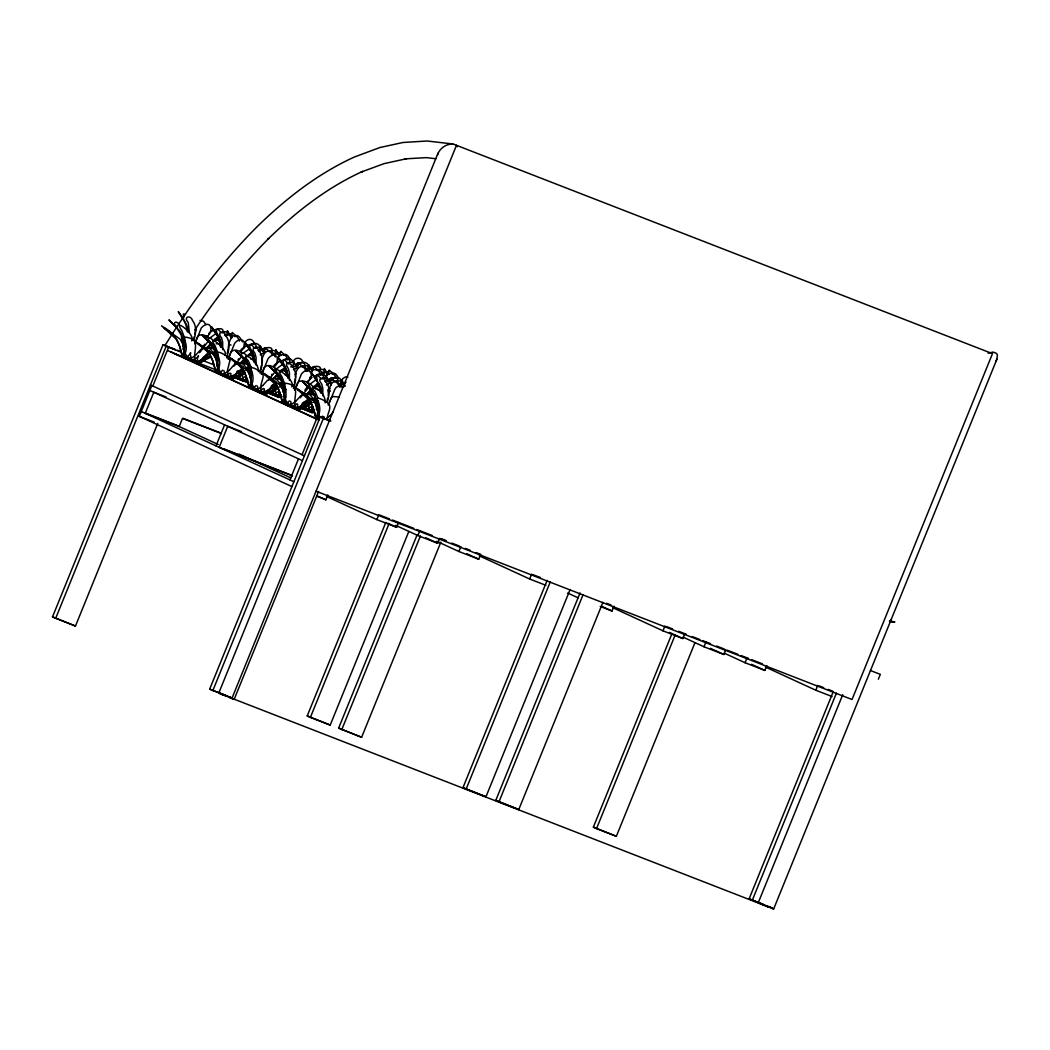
<?xml version="1.0" encoding="UTF-8"?>
<svg xmlns="http://www.w3.org/2000/svg" width="1050" height="1050" viewBox="0 0 1050 1050"><rect width="100%" height="100%" fill="white"/><g stroke="black" fill="none" stroke-linecap="round" stroke-linejoin="round"><path stroke-width="1.5" d="M191.638 340.869C196.101 334.832 172.869 317.257 181.23 329.739A26.25 17.496 -68.5 0 1 181.624 330.225L184.643 338.008M258.392 371.595C258.733 364.586 252.564 357.722 246.133 355.976L245.451 357.564L247.984 360.465A26.25 17.496 -68.5 0 1 248.377 360.951L251.147 367.238M291.769 386.951C296.454 381.124 272.895 363.261 281.348 375.834A26.25 17.496 -68.5 0 1 281.754 376.307L284.773 384.09M325.907 378.525C326.445 373.327 318.426 372.002 316.155 376.136M250.425 376.95L250.425 375.244M283.802 392.306L283.132 384.602M194.591 360.268L195.628 362.106L195.786 361.056M246.12 380.507L245.543 381.386L243.036 380.231L243.062 379.116M261.345 390.994L262.382 392.831L263.222 392.044M294.722 406.363L294.683 407.479L297.189 408.634L299.683 407.033M325.119 402.793C325.749 395.587 319.463 388.513 312.887 386.702L312.204 388.29L314.724 391.191A26.25 17.496 -68.5 0 1 315.131 391.676L317.901 397.963M317.1 409.815C323.505 401.218 295.168 370.072 316.129 389.288M313.307 410.917L313.307 412.164L309.763 411.101L308.411 403.791M183.527 349.624L182.726 337.089M189.394 332.732L188.265 322.796A17.456 11.629 -67.7 0 0 188.016 322.245C182.923 316.509 190.89 314.632 192.531 320.526C196.954 326.196 195.786 333.559 194.014 339.938M216.812 366.201L217.009 358.601L215.329 349.65M183.094 355.123L182.976 356.829L199.671 363.497L206.679 358.654M216.471 370.492L216.339 372.199L233.048 378.866L239.466 374.404M283.146 402.111L283.29 400.247M316.588 416.574L316.47 418.281L318.308 409.316L318.321 400.942M222.652 349.689L222.705 342.182L221.642 338.166A17.456 11.629 -67.7 0 0 221.379 337.614C216.156 331.774 224.438 330.067 225.986 336C230.948 342.444 228.651 350.752 226.734 357.827M256.016 365.046L256.082 357.538L255.019 353.522A17.456 11.629 -67.7 0 0 254.756 352.971C249.637 347.091 257.775 345.45 259.363 351.369C264.324 357.814 262.027 366.109 260.111 373.183M289.393 380.415L289.446 372.908L288.396 368.891A17.456 11.629 -67.7 0 0 288.133 368.34L286.466 364.993L286.755 363.405M322.77 395.771L322.822 388.264L321.772 384.248A17.456 11.629 -67.7 0 0 321.51 383.696C316.234 377.961 324.45 376.071 326.038 381.977C330.461 387.634 329.28 395.01 327.521 401.389M249.913 384.877L249.716 387.555L266.424 394.223L272.016 390.337M294.026 363.864C291.139 357.551 301.901 355.937 302.754 362.25M326.432 377.934C325.644 371.674 334.806 372.081 335.606 377.383M229.149 376.425L229.005 377.475L219.214 373.524L217.901 372.645L218.492 372.054M262.526 391.781L262.382 392.831L249.651 387.489L246.12 376.32L242.891 369.849L239.492 365.859L228.296 356.527L239.4 363.969A44.153 41.672 -65.1 0 1 240.135 364.508L243.127 367.106M277.187 395.062L277.029 396.113L268.524 392.411M272.777 379.326L261.673 371.897L276.229 385.166L279.497 391.689L283.027 402.846L295.759 408.201L295.903 407.151M301.429 407.781L309.96 411.272L310.118 410.222M275.559 388.067L275.481 392.044L276.832 395.942L280.376 397.005L281.873 396.441M344.544 383.237L341.709 384.011L342.654 378.669L345.424 376.95L347.891 377.199M196.258 327.6L194.749 334.438M310.59 376.753L310.433 377.58M217.652 366.752L218.19 354.861M244.571 347.261C242.721 340.239 251.843 335.724 254.284 343.416M277.502 362.421C275.323 354.375 286.335 351.264 287.464 359.691M184.367 356.291L184.157 357.354L191.376 360.452L197.072 362.539L198.686 361.594M251.121 387.017L250.911 388.08L258.129 391.178L263.826 393.264L264.272 392.306M284.484 402.386L284.287 403.436L295.759 408.201M250.806 383.197L251.567 370.217M284.183 398.567L284.799 384.352M242.839 371.818L242.458 376.044L243.495 380.074L248.181 381.596M217.429 367.841L216.339 372.199L232.142 378.551L238.35 371.333M295.614 377.37C294.446 370.519 301.468 361.082 305.944 370.663M250.477 384.681L249.716 387.555L253.286 388.723M262.001 363.051C261.043 356.541 267.422 345.043 272.567 355.294M197.584 358.089L197.019 362.644L185.837 358.155L184.275 356.383M228.27 349.178C228.021 341.985 233.901 327.613 239.439 341.053M230.961 373.446L230.383 378.013L219.883 373.8L218.768 371.962M246.054 376.924L245.477 381.491L234.308 377.002M264.338 388.815L263.76 393.369L258.051 390.876M278.985 392.083L278.408 396.651L272.698 394.144M283.973 399.591L283.093 402.911L298.896 409.277L299.408 408.686M295.365 378.473L294.459 382.174M297.701 404.171L297.137 408.739L285.967 404.25L284.406 402.465M311.916 407.242L311.338 411.81L303.542 408.424M437.561 155.072C439.307 147.617 449.4 141.435 456.488 145.32L992.473 353.653L852.036 699.523L316.05 491.19M228.113 349.794L227.168 353.614M261.489 365.164L260.925 367.421M328.243 395.889C328.217 388.841 333.624 373.301 339.557 387.148M193.791 338.258L194.184 336.696M327.679 398.147L327.062 400.575M260.308 369.849L260.531 368.983M293.685 385.206L293.908 384.339M293.488 388.553C296.678 380.297 297.465 365.623 287.411 362.723L286.821 363.261M220.907 694.024L773.653 908.998L996.883 359.231L997.395 354.979L996.594 353.443L993.116 352.065L988.024 353.194M199.671 363.497L203.385 357.669M242.471 380.034L248.299 381.859M197.886 357.026L198.24 355.963M184.498 356.383L184.157 357.354L187.11 358.234M224.963 375.388L230.449 377.908L218.124 373.459L231.092 378.722L217.534 372.711L217.875 371.739M251.239 387.109L250.911 388.08L261.319 392.123L262.211 391.374M284.616 402.465L284.287 403.436L289.984 405.536L289.813 404.342M249.401 385.206L248.706 386.886L265.519 393.908L267.855 391.164M194.657 343.678L197.426 336.906A26.25 1.457 -69.4 0 1 197.558 336.643C199.933 333.322 205.472 335.055 208.149 337.221M228.034 359.048L230.79 352.262A26.25 1.457 -69.4 0 1 230.934 352.012C233.625 348.521 239.768 350.477 242.301 353.404M261.411 374.404L264.167 367.631A26.25 1.457 -69.4 0 1 264.311 367.369C267.041 363.864 273.328 365.833 275.769 368.931M294.591 390.298L297.544 382.988A26.25 1.457 -69.4 0 1 297.688 382.738C300.379 379.247 306.508 381.202 309.054 384.129M328.164 405.129L330.921 398.344A26.25 1.457 -69.4 0 1 331.065 398.094L333.257 396.467L339.045 397.071M228.624 358.614L229.543 356.147M196.166 340.791L201.167 328.256A17.456 0.971 -68.8 0 1 201.351 327.889C210.499 318.045 215.04 331.118 206.115 337.523M229.845 355.346L230.409 353.824M262.92 371.516L267.921 358.982A17.456 0.971 -68.8 0 1 268.104 358.614C275.599 349.204 282.66 361.226 273.407 367.369M296.297 386.873L301.298 374.338A17.456 0.971 -68.8 0 1 301.481 373.971C309.107 364.704 316.181 376.044 306.784 382.725M329.674 402.242L329.976 401.428M230.685 353.102L234.544 343.613A17.456 0.971 -68.8 0 1 234.727 343.245C242.353 333.979 249.427 345.319 240.03 351.999M330.54 399.919L334.674 389.708A17.456 0.971 -68.8 0 1 334.858 389.34C336.053 385.954 341.001 384.864 343.626 387.201M281.439 396.493L281.072 397.504L267.658 392.044M314.37 411.652L314.002 412.663L302.033 407.426M259.744 348.941C261.489 344.177 254.402 341.631 251.226 344.663M276.334 370.361L268.564 379.837M308.214 367.776C310.052 362.631 301.928 360.281 299.092 364.101M341.066 382.896C342.825 378.158 335.711 375.572 332.548 378.617M157.763 423.399L75.469 626.062L52.5 616.901L163.039 344.676L169.142 347.038M55.663 618.358L166.202 346.133L175.363 349.689M291.913 486.596L139.322 416.351L151.83 385.573L304.421 455.805M163.039 344.676L168.577 347.222L152.788 386.111L150.412 385.022M216.011 445.883L224.569 424.817M289.931 479.916L298.489 458.85M302.046 454.716L317.835 415.826L330.041 420.564M229.477 696.846L232.641 698.303L209.672 689.141L320.211 416.916L330.894 421.063M212.835 690.598L323.374 418.373L317.835 415.826M220.973 694.103L218.794 693.053L438.021 153.156M457.38 146.672L456.488 145.32L231.866 698.526L234.189 699.313L318.557 491.531M317.021 496.348L325.881 499.8L327.849 494.931M398.619 522.441L396.637 527.297L376.832 519.592L378.801 514.736L389.471 518.884M408.817 531.484L330.212 725.078L310.393 717.373L307.23 715.916L385.836 522.336M310.393 717.373L388.999 523.779M440.842 542.181L361.62 737.284L338.638 728.122L417.244 534.542M445.712 540.75L439.635 538.387L437.679 543.257L417.874 535.553L419.842 530.696M341.801 729.579L420.407 535.999M476.123 552.562L480.69 554.347L478.721 559.204L458.902 551.499L460.884 546.643M545.908 585.322L529.673 579.009L531.641 574.14M570.097 589.575L485.966 796.766L466.148 789.062L462.984 787.605L547.116 580.414M466.148 789.062L550.279 581.871M602.923 602.332L518.779 809.524L498.973 801.819L495.81 800.362L580.033 592.961M498.973 801.819L583.104 594.628M600.206 606.428L612.019 611.021L614.001 606.152M684.758 633.662L682.776 638.518L662.97 630.827L664.939 625.957M694.956 642.705L616.35 836.299L596.531 828.594L593.368 827.138L671.987 633.557M596.531 828.594L675.15 635.014M725.799 649.609L723.817 654.478L704.012 646.774L705.981 641.918M766.841 665.569L764.859 670.425L745.054 662.721L747.022 657.864M832.046 696.544L815.811 690.231L817.779 685.374M770.582 907.397L749.122 898.839L833.267 691.635M752.286 900.283L836.43 693.092M767.839 906.859L758.258 902.737L842.743 694.68M878.338 679.219L880.32 674.362L870.411 670.504M215.801 370.466L215.329 371.529L221.077 373.656M234.859 336.722C237.444 332.64 241.329 339.426 242.34 341.827M316.418 370.125C319.62 367.395 322.416 373.459 323.662 375.795M345.936 381.99L345.647 382.633M197.518 361.581L197.072 362.539L193.515 360.806L197.019 362.644L197.649 361.673M245.989 380.428L245.543 381.386L241.986 379.654L245.477 381.491L247.157 380.428M278.919 395.587L278.473 396.546L267.671 392.109L272.541 394.091M297.649 407.676L297.189 408.634L291.703 406.114M311.85 410.747L311.404 411.705L307.637 410.143M270.126 388.395L266.424 394.223L260.072 391.309L261.069 391.138M303.502 403.764L299.801 409.592L282.082 402.255C280.429 393.973 278.723 384.523 271.097 379.523A44.153 39.782 -70.2 0 0 270.375 379.011L264.259 373.944L280.061 385.087L282.647 389.34L285.521 399.735L288.435 405.169L292.74 403.554L296.1 400.877M182.201 355.661L198.765 363.182L200.799 360.819M282.319 401.756L287.818 404.381M199.605 352.721L208.307 341.079M247.59 381.334L247.236 382.029L235.935 377.449M265.873 393.225L265.519 393.908L252.184 388.447L251.029 387.109M280.521 396.493L280.166 397.176L267.382 391.991M313.451 411.652L313.097 412.335L301.796 407.767M995.61 361.659L996.883 359.231M199.539 361.738L198.765 363.182L192.911 360.544M300.261 397.766L309.501 386.242M233.376 376.281L232.142 378.551L216.274 372.12L212.743 360.964L209.475 354.441L206.115 350.49L194.946 341.276L206.023 348.6A44.153 41.672 -65.1 0 1 206.758 349.138M299.657 407.833L300.129 407.006M234.36 376.084L233.048 378.866L222.954 374.404M199.999 360.924L210.459 355.228M300.641 406.14L301.206 405.234M164.85 345.739C191.034 303.358 220.92 263.117 256.095 227.732L256.974 226.839C285.666 198.804 317.73 173.683 354.428 157.001L379.811 147.551L403.003 142.485L427.14 141.002L453.009 143.994M190.011 353.863L190.641 352.905M234.36 376.084L236.762 373.039M279.051 395.666L278.473 396.546L273.709 394.314M297.78 407.754L297.189 408.634L292.582 406.455L298.896 409.277M311.981 410.826L311.404 411.705L307.847 409.973M301.836 404.263L302.492 403.292M203.214 346.421L204.737 344.203M322.691 416.535L321.838 417.428M229.556 369.954L235.659 363.129M238.114 359.559L238.626 358.837M271.491 374.929L272.002 374.207M304.854 390.285L306.351 388.211M234.084 366.03L241.684 356.449M219.45 372.212L218.807 373.091L221.918 374.167M257.893 390.823L252.591 388.881L252.827 387.568M286.204 402.938L285.561 403.817L289.708 405.129M206.128 336.735L206.784 335.869M306.836 387.581L307.821 386.334M189.341 354.769L185.837 358.155L185.194 356.16M222.718 370.138L219.214 373.524L218.19 369.823M256.095 385.494L252.591 388.881L251.567 385.192M289.472 400.864L285.967 404.25L284.839 399.998M322.849 416.22L322.166 416.548M188.016 356.711L186.506 358.444L182.976 356.829L179.366 345.594L176.111 339.071L161.556 325.802L170.494 331.761M254.008 388.356L254.769 387.437M288.146 402.793L286.637 404.526L285.508 402.688M201.114 360.439L206.732 354.139M207.007 347.826L210.932 343.298M240.384 363.182L244.309 358.667M273.761 378.551L277.673 374.023M307.138 393.908L311.049 389.392M299.972 408.03L305.681 401.428M269.299 389.458L273.486 384.864M278.736 387.319L273.197 391.913L269.706 393.081L269.102 392.267M311.666 402.478L306.941 406.626L302.636 408.24M240.161 351.225C242.13 346.172 258.353 339.78 256.003 348.023M273.538 366.594C274.614 361.62 295.194 354.637 288.448 363.93M306.915 381.951L312.086 377.278M247.748 381.439L247.236 382.029L241.382 379.378M280.678 396.598L280.166 397.176L273.866 394.367L278.408 396.651L280.967 394.944M313.609 411.758L313.097 412.335L308.713 410.314M222.639 332.666C225.566 325.014 210.984 330.199 208.779 333.572M271.11 351.501C274.864 345.135 262.605 347.957 260.243 350.136M319.567 370.348C323.282 365.308 313.937 365.846 311.417 367.789M322.757 378.748C326.366 373.682 317.179 374.273 314.606 376.189M336.971 381.819C340.699 376.884 331.301 377.252 328.808 379.26M206.168 348.272L211.693 343.258L208.202 339.623L207.9 337.378L210.262 337.837L213.78 340.896M242.681 361.2L245.07 358.627M273.827 378.184L277.856 374.587M309.435 391.926L311.233 389.957M309.225 384.681L315.604 380.021A17.456 13.007 -70.8 0 1 316.207 379.811L316.759 379.667M220.631 372.999L219.883 373.8L219.765 372.619M196.192 354.598L200.734 349.611M245.254 372.803L238.56 377.475L236.775 377.921L235.62 376.254M262.933 385.324L267.474 380.336L271.701 378.525A44.153 19.097 -71.2 0 1 272.147 378.486L280.494 379.286M296.31 400.68L300.851 395.692L305.077 393.881A44.153 19.097 -71.2 0 1 305.524 393.855L315.079 394.944M329.687 416.049L333.375 411.823M209.134 338.572L215.473 333.926A17.456 13.007 -70.8 0 1 216.09 333.729L216.641 333.572M275.874 369.298L282.227 364.652A17.456 13.007 -70.8 0 1 282.831 364.455M185.115 356.685L184.524 357.289L187.044 358.208M285.246 402.78L284.655 403.371L290.299 405.497M305.97 401.126L307.768 399.354M283.553 360.426C286.125 357.341 292.359 358.024 292.989 362.408M195.982 354.795L192.609 357.459L188.304 359.087L185.404 353.653L182.516 343.245L179.931 339.006L164.128 327.863L170.257 332.929A44.153 39.782 -70.2 0 1 170.966 333.441C178.618 338.441 180.285 347.878 181.952 356.16L187.701 358.299M229.359 370.151L225.986 372.829L221.681 374.443L218.781 369.009L215.893 358.614L213.308 354.362L197.505 343.219L203.634 348.285A44.153 39.782 -70.2 0 1 204.343 348.797C211.982 353.798 213.649 363.248 215.329 371.529M262.736 385.521L259.363 388.185L255.058 389.812L252.157 384.379L249.27 373.971L246.684 369.731L230.882 358.588L237.011 363.654A44.153 39.782 -70.2 0 1 237.72 364.166C245.372 369.167 247.012 378.604 248.706 386.886L252.551 388.29M329.477 416.246L324.896 419.554M243.429 352.958L248.85 349.296A17.456 13.007 -70.8 0 1 249.454 349.086M235.751 375.9L236.447 375.217M229.845 376.674L229.005 377.475L225.317 375.559M277.869 395.312L277.029 396.113L273.341 394.183M202.335 358.667L209.213 353.732M246.002 356.895L251.593 352.524M236.959 372.829L243.482 368.694M279.379 372.264L284.97 367.894M269.089 389.392L276.846 384.051M300.589 406.337L310.223 399.42M213.767 340.449L218.216 337.168M313.884 386.544L318.347 383.25M306.088 370.899L308.897 368.878M270.441 388.185L273.984 385.009M203.582 357.564L208.228 353.43M303.699 403.646L308.359 399.525M239.544 363.628L245.844 359.678L249.48 367.815M306.298 394.354L312.48 390.442M313.241 387.949L319.095 383.696M268.091 351.173C271.478 348.863 273.945 354.624 275.271 356.987M283.631 354.848C286.532 352.603 289.052 357.42 290.246 359.586M271.149 386.203L271.819 385.599M301.022 366.319C303.936 364.087 306.442 368.904 307.637 371.057M332.102 373.695C335.002 371.451 337.523 376.267 338.717 378.42M333.952 381.478C337.339 379.181 339.806 384.943 341.132 387.306M197.623 356.934L198.568 356.094M272.134 385.311L273.131 384.431M236.775 371.713L237.773 370.834M304.526 401.559L302.925 402.964M295.221 374.404L296.074 373.642M328.151 389.563L329.004 388.802M305.458 394.209L295.05 387.253L309.606 400.523L312.861 407.046L316.404 418.215C320.854 413.752 320.512 406.009 317.717 400.759A44.153 14.608 -69.9 0 0 317.494 400.47C314.291 394.498 329.096 402.229 329.634 405.602C330.776 410.655 326.064 415.17 327.718 420.341M234.767 374.837L241.605 368.799M214.594 340.541L218.977 337.601M247.957 355.898L252.354 352.971M281.334 371.267L286.217 368.104M328.926 389.694L330.081 388.762M195.471 360.649L194.565 361.397L188.304 358.68M243.036 380.231L243.941 379.483M280.455 370.768L281.361 370.007M295.588 406.731L294.683 407.479L292.058 406.271M305.918 409.185L308.897 410.55L309.803 409.802M201.39 359.481L200.038 360.583M267.212 390.967L268.131 390.206M190.785 358.693L189.853 359.441L188.042 358.614M224.162 374.049L223.23 374.811L217.534 372.711M239.256 377.527L238.324 378.289L236.512 377.449M305.117 407.846L304.185 408.594L302.374 407.767M260.256 354.861L263.944 352.774M192.334 359.717L191.376 360.452L191.231 359.271M225.698 375.086L224.752 375.821L224.608 374.64M240.804 378.564L239.846 379.286L236.329 377.58M259.074 390.442L258.129 391.178L257.985 389.996M273.735 393.711L272.777 394.446L272.554 392.004M292.451 405.812L291.493 406.547L291.283 404.092M302.19 407.899L305.707 409.605L306.666 408.87M200.747 349.598L203.346 348.127M196.665 357.735L191.796 360.623L190.562 355.281M230.042 373.091L225.173 375.992L223.939 370.637M245.136 376.569L240.266 379.47L239.032 374.115M263.406 388.461L258.549 391.348L257.316 386.006M278.066 391.729L273.197 394.616L272.094 390.442M296.783 403.817L291.926 406.717L290.692 401.363M310.997 406.888L306.127 409.776L305.025 405.602M330.159 419.186L328.217 420.577M293.423 369.836L296.874 367.92A17.456 13.007 -70.8 0 1 297.491 367.723M326.353 384.996L329.805 383.079A17.456 13.007 -70.8 0 1 330.422 382.883L330.973 382.725M328.138 392.031L328.821 391.164L327.823 390.324M234.688 364.521L238.324 363.156A44.153 19.097 -71.2 0 1 238.77 363.129L248.338 364.219M214.62 339.281L217.455 337.365M232.063 376.95L230.383 378.013L229.74 377.436M265.44 392.319L263.76 393.369L259.206 391.086M313.018 410.747L311.338 411.81L307.873 409.999M240.056 374.01L241.211 373.288M273.709 389.196L272.842 389.76M306.797 404.736L299.801 409.592L296.612 408.03M206.955 358.47L208.74 357.407M307.072 404.565L310.498 402.701M281.649 397.149L276.832 395.456M314.58 412.309L310.813 411.088M209.331 345.778L212.468 344.308M276.084 376.504L278.696 375.217M303.096 367.211C308.976 362.565 298.791 361.489 295.877 364.101M307.151 404.946L299.827 408.844M274.588 388.644L275.494 388.133M236.263 376.609L244.86 372.067M307.453 404.775L311.614 402.793M236.263 376.609L232.352 378.367L224.674 375.506M262.447 392.503L263.366 392.07M278.014 395.338L277.108 395.771L276.951 394.879M190.877 358.956L185.364 357.591L190.076 359.389M223.322 374.758L224.254 374.312M305.209 408.109L302.873 407.964M345.083 383.841L339.793 385.127M341.749 383.998L345.463 382.476M312.414 371.608L311.22 372.107C313.215 367.211 320.394 370.204 320.394 374.85M200.274 360.465L195.431 361.948L182.897 356.764L184.931 346.631L184.682 338.258M243.836 370.598L228.808 377.317L227.364 370.847L229.806 360.859M277.213 385.954L262.172 392.674C258.576 387.345 262.605 381.688 263.169 376.228C264.127 372.028 247.446 363.602 250.753 369.744A44.153 14.608 -69.9 0 1 250.976 370.033C253.798 375.283 254.087 383.027 249.651 387.489L253.194 388.539L252.63 387.752M314.606 409.618L309.763 411.101M211.483 356.698L198.975 363.011L195.431 361.948C191.677 351.107 203.477 338.1 183.251 336.984L183.999 339.019A44.153 14.608 -69.9 0 1 184.223 339.308C187.044 344.558 187.333 352.301 182.897 356.764L192.727 360.321M278.237 387.424L267.225 393.173L264.534 393.291M247.787 379.706L243.902 380.796L239.768 378.984M280.717 394.866L276.832 395.942M311.64 400.929L297.491 407.61L295.549 408.043L291.414 406.232M224.634 335.16C230.711 333.519 225.212 330.159 221.931 332.351M258.011 350.529C264.863 348.023 256.777 345.778 253.667 348.114M273.105 354.008C279.103 352.406 273.63 348.915 270.257 351.225M291.388 365.886C297.557 364.153 291.795 360.898 288.54 363.103M306.036 369.167C312.204 367.434 306.456 364.166 303.188 366.384M321.576 372.842C327.574 371.254 322.101 367.762 318.728 370.059M324.752 381.255C330.763 379.654 325.29 376.163 321.917 378.473M338.966 384.326C344.964 382.725 339.491 379.234 336.118 381.544M186.454 357.814L187.241 357.551M285.941 389.576L286.02 397.333L283.027 402.846L287.372 403.646M279.786 386.846L281.558 386.321M313.162 402.216L314.934 401.678M228.874 334.491L232.404 333.546L225.461 335.974M210.814 353.036L213.636 352.262M277.344 353.325L280.875 352.38L273.932 354.808M295.627 365.216C303.319 362.591 293.842 367.841 290.745 366.87M310.931 399.118L313.425 398.409M245.123 370.125L246.488 369.718M247.249 370.558L248.666 370.151M214.305 355.727L216.024 355.307M247.682 371.096L249.401 370.663M308.779 368.852C317.572 365.689 310.537 370.584 305.406 370.138M324.319 372.54L329.346 371.227L322.402 373.656M327.508 380.94L332.535 379.627L325.592 382.069M213.137 354.349L214.738 354.021M246.514 369.718L248.115 369.39M279.891 385.074L281.492 384.746M313.267 400.444L314.357 400.194M246.291 367.762L247.012 367.618M279.654 383.119L280.389 382.988M259.219 350.49L265.781 348.902L258.838 351.343M227.692 375.782L226.183 375.152M275.717 394.419L272.042 393.461M204.107 347.917L204.96 347.799A44.153 19.097 -71.2 0 1 205.393 347.76L214.961 348.863M287.713 374.771L285.954 374.942A26.25 17.456 -64.7 0 0 285.324 375.034M214.607 340.016L220.487 340.121M247.971 355.386L253.864 355.477M281.348 370.742L286.178 370.676M328.348 391.348L329.884 391.506M200.012 320.421L203.608 321.326L205.826 324.568M889.494 620.904L891.529 620.642L891.135 619.566M316.26 385.993L319.554 386.046M220.264 343.796L216.195 343.783M253.641 359.152L250.845 359.139M285.508 374.522L287.017 374.522M320.394 389.878L317.599 389.865M228.454 344.085L231.013 345.083M249.493 353.706L252.499 353.981M316.68 384.051L319.869 384.786M889.836 621.272L894.889 622.02L889.494 621.758M435.803 158.721L426.274 157.618L404.762 158.891L406.56 158.721L384.142 163.616L361.069 172.095L362.604 171.412C326.891 187.648 295.693 212.1 267.776 239.374L268.642 238.481C241.159 266.49 216.274 297.084 194.854 329.976L196.376 330.054M283.881 368.891L285.429 369.141M218.794 693.053L221.13 693.84M758.258 902.737L764.059 904.877M308.897 410.55L309.96 411.272M262.172 392.674L263.944 393.094M252.184 388.447L260.072 391.768M316.404 418.215L317.651 418.504L315.459 417.611C313.819 409.342 312.086 399.892 304.474 394.892A44.153 39.782 -70.2 0 0 303.752 394.38L297.636 389.34L313.438 400.457L316.024 404.696L319.896 417.48M217.534 372.422L219.817 373.183L219.253 372.383M213.216 347.747L210.656 347.143L209.409 348.18L213.675 353.246L215.959 358.772M246.593 363.103L244.033 362.499L242.773 363.549L247.262 368.957L249.441 374.509M279.969 378.473L277.397 377.869L276.15 378.906L280.245 383.696L282.279 388.027M313.346 393.829L310.774 393.225L309.527 394.275L313.622 399.053L315.774 403.791M283.093 402.911L287.818 404.526M234.977 377.278L239.61 378.932M267.868 392.083L272.987 394.026M192.308 360.321L189.853 359.441L189.683 358.247M240.778 379.168L238.324 378.289L238.153 377.094M306.639 409.474L304.185 408.594L304.014 407.4M236.775 377.921L240.568 379.312M267.159 392.438L279.221 397.438L267.067 392.595M300.418 407.794L312.467 412.794L300.326 407.964M315.459 417.611L318.019 418.556M217.901 372.645L221.681 374.036M267.238 392.162L274.733 395.036M251.278 388.014L258.772 390.902L254.441 389.169M225.396 375.533L229.517 377.304M237.011 377.646L240.411 379.024M291.257 406.179L286.637 404.526L286.519 403.344M267.947 391.991L269.089 392.438M172.187 348.219L175.232 349.414M177.529 350.306L180.587 351.488M168.577 347.222L180.784 351.96M203.674 360.859L214.357 365.006M174.274 353.653L215.355 369.626M235.134 377.317L248.837 382.633M307.243 409.697L303.87 407.571M323.374 418.373L329.464 420.735M166.018 396.992L153.812 392.254L145.254 413.319L179.222 426.51L182.503 418.412L221.471 433.558M241.474 431.616L227.732 426.274L219.174 447.339L292.451 475.821M183.054 418.346L220.513 432.902M145.766 413.227L175.258 424.699L218.229 444.478M223.65 448.849L292.333 475.558M139.322 416.351L154.088 422.1M441.761 538.926L446.329 540.697M392.49 520.052L413.779 528.334M416.824 529.515L432.036 535.434M451.802 543.113L459.401 546.066M465.452 548.415L470.046 550.2M533.111 574.717L540.501 577.592M606.611 603.291L611.048 605.01M666.461 626.548L672.564 628.924M678.628 631.286L686.228 634.239M692.317 636.602L699.917 639.555M702.962 640.736L710.561 643.689M716.651 646.065L724.277 649.018M727.296 650.199L737.94 654.334M740.985 655.515L748.584 658.468M751.59 659.636L762.274 663.797M819.263 685.939L823.686 687.671M828.122 689.391L832.545 691.11M52.5 616.901L75.469 626.062M307.23 715.916L330.212 725.078M338.638 728.122L361.62 737.284M593.368 827.138L616.35 836.299M209.672 689.141L227.955 696.255M462.984 787.605L485.966 796.766M495.81 800.362L518.779 809.524M749.122 898.839L762.838 904.168M236.775 377.514L238.639 378.249M302.636 407.833L306.364 409.329M303.936 408.699L305.799 409.434M239.111 378.302L238.048 377.882M234.727 377.37L244.374 381.452L234.57 377.646M224.018 374.824L216.274 372.12C220.736 367.658 220.395 359.927 217.599 354.677A44.153 14.608 -69.9 0 0 217.376 354.375C214.226 348.311 230.514 356.501 229.806 360.846M303.909 408.201L304.973 408.621M257.394 390.193L254.428 389.025L259.009 390.876M286.571 403.909L290.272 405.366M222.469 694.667L223.689 695.113L221.235 694.168M268.511 392.241L271.254 393.448M226.603 695.992L222.731 694.457L226.498 696.176M222.088 694.418L220.644 693.906M259.048 391.046L263.826 393.264M220.5 373.774L223.02 374.811M304.474 408.424L307.65 409.736M291.336 405.799L295.562 407.558M766.067 905.678L769.899 907.266M230.948 697.856L231.748 698.197M230.895 697.935C225.448 695.546 239.269 701.466 228.585 696.806M241.789 379.417L243.902 380.31M193.318 360.583L195.431 361.462M236.158 377.278L238.416 378.236L238.009 377.252M259.481 391.046L265.689 393.12M292.858 406.402L294.945 407.282M237.681 378.105L244.099 380.953L239.846 379.286L239.702 378.118M243.285 380.034L247.446 381.846M276.216 395.194L280.35 396.401M309.146 410.353L313.307 412.164M194.814 361.2L197.584 362.408L196.481 361.935M228.191 376.556L232.326 377.764M296.323 407.886L299.106 409.093L295.549 408.043C291.848 397.254 303.437 384.156 283.382 383.079L284.13 385.101A44.153 14.608 -69.9 0 1 284.353 385.402L285.941 389.55M192.032 360.176L189.538 358.404M771.474 907.948L773.653 908.998M195.628 362.106L186.506 358.444L186.388 357.262M170.546 351.566L317.218 419.081M167.79 350.595L318.898 420.158M765.437 667.039L815.811 690.231M751.524 664.296L764.859 670.425M724.303 653.179L745.054 662.721M149.848 390.429L302.439 460.661M710.483 648.336L723.817 654.478M683.274 637.232L704.012 646.774M669.454 632.389L682.776 638.518M612.596 607.635L662.97 630.827M601.65 606.244L612.019 611.021M567.683 593.04L578.064 597.817M479.299 555.817L529.673 579.009M466.869 553.744L478.721 559.204M436.682 541.275L458.902 551.499M425.827 537.797L437.679 543.257M395.64 525.328L417.874 535.553M238.967 454.02L290.824 477.881M387.752 523.202L396.637 527.297M326.458 496.414L376.832 519.592M141.304 411.495L293.895 481.727M318.478 496.387L325.881 499.8M768.941 906.531L772.104 907.987M244.952 380.783L248.141 382.344M233.218 698.788L234.189 699.313M328.598 389.904L330.199 390.836M171.964 332.758L172.646 333.244M308.228 396.309L306.876 395.233A44.153 41.672 -65.1 0 0 306.141 394.695M179.209 324.358C175.796 319.581 171.452 323.531 177.319 326.983M274.851 380.94L276.006 381.99M208.11 350.214L209.265 351.264M185.588 314.449L183.317 314.002L183.724 317.94M280.534 371.621C265.637 361.331 283.553 377.803 282.844 383.184M247.157 356.265C242.918 350.424 237.143 352.813 245.083 358.759M283.238 369.036L287.031 373.236M209.37 351.369L210.315 352.354M221.169 342.917L217.376 338.717L218.807 340.883M318.806 387.201L316.654 384.694M252.945 356.882L250.307 353.876L251.173 355.333M344.873 386.229L341.473 379.916L344.991 385.836M327.639 374.824L324.24 368.524L327.757 374.43M328.532 381.517L330.855 384.326A17.456 17.43 -56.4 0 1 331.314 384.969M312.021 371.109L308.621 364.796L312.139 370.716M295.601 366.358L297.491 368.602M279.169 355.989L275.769 349.676L279.287 355.596M263.629 352.314L260.229 346.001L263.747 351.908M231.63 338.284L227.299 330.842L230.816 336.748M317.664 386.439L316.418 384.773M284.668 371.201L283.211 369.114M331.157 384.195L326.091 376.307L326.918 378.919M212.363 344.282L214.174 346.92M295.759 365.807L296.678 367.067M332.601 372.96L329.267 370.164L328.348 372.199L329.136 374.456M301.521 365.597L298.187 362.801L297.268 364.836L298.056 367.093M335.055 381.688L331.118 377.961L330.212 379.903L330.986 382.252M317.586 370.178L314.331 366.502L312.795 367.513L312.966 369.6M321.3 378.827L317.349 375.099L316.444 377.134L317.218 379.391M269.194 351.369L265.256 347.642L264.351 349.598L265.125 351.934M254.546 348.101L251.291 344.426C247.721 344.649 251.068 350.267 252.223 351.461M221.169 332.732L217.914 329.07C214.764 329.188 217.035 333.966 218.269 335.173M292.937 405.877L293.449 406.665M284.812 355.176L280.796 351.33L279.877 353.364L280.665 355.622M288.002 363.576L284.668 359.796C281.046 360.032 284.524 365.715 285.652 366.936M236.342 336.328L232.326 332.483L231.407 334.517L232.194 336.774M285.469 402.268L286.007 403.108M218.912 336.21L220.5 340.41M294.958 364.481L293.16 361.161L293.527 362.723M289.656 404.499L290.062 405.484M256.292 389.13L256.699 390.114M252.341 351.684L253.181 353.719M286.978 370.112L287.844 375.585M253.601 354.742L254.218 357.958M282.713 389.498L283.067 390.863M318.701 417.611L318.321 415.918M309.881 410.038L310.039 410.931M244.02 379.719L244.177 380.612M228.926 376.254L229.084 377.134M195.549 360.885L195.707 361.777M324.371 419.029L324.069 416.732M249.756 369.246L250.386 373.971M251.147 367.264L251.396 368.734M218.019 353.364L215.001 345.581A26.25 17.496 -68.5 0 0 214.607 345.109C206.522 332.876 228.231 349.374 225.028 355.136M320.631 386.492L321.274 393.277M220.671 341.499L221.156 347.183M318.216 415.354L315.328 396.099L313.359 392.49L302.413 381.334L309.317 388.461A26.25 26.211 -66.6 0 1 309.96 389.051L314.672 396.296L316.759 409.71M251.278 383.434L251.462 384.628M184.721 353.902L181.834 334.648L179.826 330.999L168.919 319.882L175.823 327.009A26.25 26.211 -66.6 0 1 176.452 327.6L181.151 334.806L183.107 346.041M256.436 388.973L256.607 390.167M249.611 373.721L247.446 364.363L243.206 358.326A26.25 26.211 -66.6 0 0 242.576 357.735L235.659 350.608L246.579 361.725L248.588 365.374L251.121 382.174M216.234 358.365L214.069 348.994L209.829 342.956A26.25 26.211 -66.6 0 0 209.199 342.366L202.282 335.239L213.202 346.356L215.211 350.017L217.744 366.804M286.965 375.244L284.169 366.739A17.456 17.43 -56.4 0 0 283.723 366.096L280.521 362.053L278.959 358.089L286.584 370.348L287.923 378.223M284.655 398.79L281.951 380.743L279.956 377.081L269.036 365.964L275.953 373.091A26.25 26.211 -66.6 0 1 276.583 373.682L281.282 380.901L283.238 392.136M305.707 409.605L305.484 407.164M253.142 387.988L253.26 389.169M277.003 362.263L277.056 363.156M244.073 347.104L244.125 348.009M216.352 359.664L216.484 361.41M183.356 349.558L183.264 348.259M309.934 377.449L309.986 378.315M320.486 392.569L319.62 386.61L317.546 382.108A17.456 17.43 -56.4 0 0 317.087 381.465C301.914 359.152 324.332 388.106 321.274 392.91M254.389 359.061L254.52 361.869M253.732 361.843L252.866 355.884L250.793 351.383A17.456 17.43 -56.4 0 0 250.346 350.739C235.056 328.125 258.077 358.063 254.546 362.867M186.979 331.118L186.126 325.159L184.052 320.657A17.456 17.43 -56.4 0 0 183.593 320.014C168.315 297.399 191.323 327.338 187.793 332.141M220.369 346.828L219.502 340.515L217.416 336.013A17.456 17.43 -56.4 0 0 216.969 335.37C201.272 312.152 224.923 343.061 221.169 347.498M190.483 352.839L190.496 354.06M183.317 357.446L196.048 362.67L183.317 357.446M251.436 388.789L264.154 394.012L251.436 388.789M286.217 404.749L298.935 409.973L286.217 404.749"/></g></svg>
